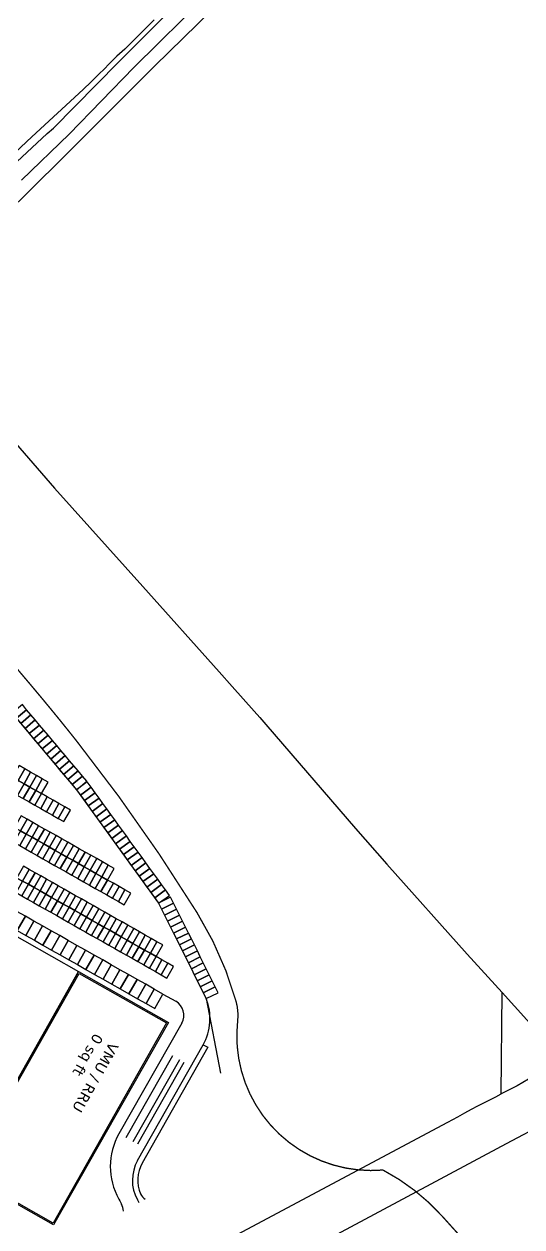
# Model space of a CAD drawing. Header units: millimetres. Extents: x 111502 to 977541, y 8702 to 1044108.
# Drawn here: x 490119.9 to 490306.5, y 240960.8 to 241411.9 of the extents above; entities that cross this region are included whole.
import ezdxf

# ---------------------------------------------------------------- set-up
doc = ezdxf.new("R2010")
doc.units = ezdxf.units.MM
doc.header["$LTSCALE"] = 0.25
doc.linetypes.add('DASHED2', pattern=[9.525, 6.35, -3.175])
for name, color, linetype in [('E HVSS As Laid HV', 10, 'Continuous'), ('X HVSS Site Background', 8, 'Continuous'), ('X HVSS Site Outline', 210, 'Continuous')]:
    doc.layers.add(name, color=color, linetype=linetype)
doc.styles.add('Proposed Employment Area - 11-089-MP013-01a$0$1250T35R', font='verdana.ttf', dxfattribs={"height": 4375})
doc.styles.add('Proposed Employment Area - 11-089-MP013-01a$0$Standard', font='txt')

# ---------------------------------------------------------------- blocks, each defined once
blk = doc.blocks.new('Proposed Commercial Boundary - 09.02.22')
at = {"layer": 'X HVSS Site Outline'}
blk.add_lwpolyline([(490111136, 241177301, 500, 500, -0.0022777), (490120854, 241165906, 500, 500, -0.0034847), (490130348, 241154510, 500, 500, -0.0046917), (490139562, 241143074, 500, 500, -0.0285616), (490184764, 241078582, 500, 500, -0.0703302), (490199347, 241045377, 500, 500, -0.0963216), (490199953, 241037939, 500, 500, 0.4729652), (490254408, 240982099, 500, 500, -0.0893655), (490276642, 240964735, 500, 500, 0.0059692), (490408707, 240820524, 500, 500, 0)], format="xyseb", dxfattribs=at)
blk = doc.blocks.new('commercial background')
at = {"layer": 'X HVSS Site Background'}
for p, q in [((1391.77, 719.27), (1627.68, 585.62)), ((1627.41, 585.14), (1394.14, 173.37)), ((1659.24, 577.19), (1664.05, 574.46)), ((1666.31, 566.28), (1642.8, 524.77)), ((1676.11, 557.2), (1651.5, 513.75)), ((1674.37, 558.19), (1676.11, 557.2)), ((1662.81, 554), (1645.41, 523.29)), ((1665.42, 552.52), (1648.02, 521.81)), ((1667.16, 551.54), (1649.76, 520.82)), ((1642.71, 500.29), (1643.1, 499.58)), ((1643.1, 499.58), (1643.75, 498.42)), ((1649.71, 500.05), (1650.29, 499))]:
    blk.add_line(p, q, dxfattribs=at)
at = {"layer": 'X HVSS Site Background', "flags": 128}
blk.add_lwpolyline([(1498.21, 806.9), (1626.89, 653.79), (1657.64, 611.25), (1675.49, 575.45), (1680.89, 547.48)], dxfattribs=at)
at = {"layer": 'X HVSS Site Background'}
for points in [[(1602.76, 682.5), (1604.37, 680.59), (1608.2, 683.81), (1606.59, 685.72)], [(1604.37, 680.59), (1605.98, 678.67), (1609.81, 681.89), (1608.2, 683.81)], [(1605.98, 678.67), (1607.59, 676.76), (1611.41, 679.98), (1609.81, 681.89)], [(1607.59, 676.76), (1609.2, 674.85), (1613.02, 678.06), (1611.41, 679.98)], [(1609.2, 674.85), (1610.8, 672.93), (1614.63, 676.15), (1613.02, 678.06)], [(1610.8, 672.93), (1612.41, 671.02), (1616.24, 674.24), (1614.63, 676.15)], [(1612.41, 671.02), (1614.02, 669.11), (1617.85, 672.32), (1616.24, 674.24)], [(1614.02, 669.11), (1615.63, 667.19), (1619.46, 670.41), (1617.85, 672.32)], [(1615.63, 667.19), (1617.24, 665.28), (1621.07, 668.49), (1619.46, 670.41)], [(1617.24, 665.28), (1618.85, 663.36), (1622.67, 666.58), (1621.07, 668.49)], [(1618.85, 663.36), (1620.45, 661.45), (1624.28, 664.67), (1622.67, 666.58)], [(1620.45, 661.45), (1622.06, 659.54), (1625.89, 662.75), (1624.28, 664.67)], [(1602.9, 658.5), (1605.07, 657.27), (1607.54, 661.62), (1605.36, 662.85)], [(1605.07, 657.27), (1607.25, 656.04), (1609.71, 660.39), (1607.54, 661.62)], [(1607.25, 656.04), (1609.42, 654.8), (1611.89, 659.15), (1609.71, 660.39)], [(1609.42, 654.8), (1611.6, 653.57), (1614.06, 657.92), (1611.89, 659.15)], [(1622.06, 659.54), (1623.67, 657.62), (1627.5, 660.84), (1625.89, 662.75)], [(1623.67, 657.62), (1625.28, 655.71), (1629.11, 658.93), (1627.5, 660.84)], [(1625.28, 655.71), (1626.89, 653.79), (1630.72, 657.01), (1629.11, 658.93)], [(1602.61, 652.92), (1604.78, 651.69), (1607.25, 656.04), (1605.07, 657.27)], [(1604.78, 651.69), (1606.96, 650.45), (1609.42, 654.8), (1607.25, 656.04)], [(1606.96, 650.45), (1609.13, 649.22), (1611.6, 653.57), (1609.42, 654.8)], [(1611.6, 653.57), (1613.77, 652.34), (1616.24, 656.69), (1614.06, 657.92)], [(1626.89, 653.79), (1628.35, 651.77), (1632.41, 654.7), (1630.94, 656.72)], [(1628.35, 651.77), (1629.82, 649.74), (1633.87, 652.67), (1632.41, 654.7)], [(1609.13, 649.22), (1611.31, 647.99), (1613.77, 652.34), (1611.6, 653.57)], [(1611.31, 647.99), (1613.48, 646.76), (1615.95, 651.11), (1613.77, 652.34)], [(1613.48, 646.76), (1615.66, 645.52), (1618.12, 649.87), (1615.95, 651.11)], [(1615.66, 645.52), (1617.83, 644.29), (1620.3, 648.64), (1618.12, 649.87)], [(1629.82, 649.74), (1631.28, 647.72), (1635.33, 650.65), (1633.87, 652.67)], [(1631.28, 647.72), (1632.75, 645.69), (1636.8, 648.62), (1635.33, 650.65)], [(1617.83, 644.29), (1620.01, 643.06), (1622.47, 647.41), (1620.3, 648.64)], [(1620.01, 643.06), (1622.19, 641.83), (1624.65, 646.18), (1622.47, 647.41)], [(1632.75, 645.69), (1634.21, 643.66), (1638.26, 646.59), (1636.8, 648.62)], [(1634.21, 643.66), (1635.68, 641.64), (1639.73, 644.57), (1638.26, 646.59)], [(1603.71, 639.65), (1605.89, 638.42), (1608.35, 642.77), (1606.18, 644)], [(1605.89, 638.42), (1608.06, 637.19), (1610.53, 641.54), (1608.35, 642.77)], [(1608.06, 637.19), (1610.24, 635.95), (1612.7, 640.3), (1610.53, 641.54)], [(1635.68, 641.64), (1637.14, 639.61), (1641.19, 642.54), (1639.73, 644.57)], [(1637.14, 639.61), (1638.6, 637.59), (1642.66, 640.51), (1641.19, 642.54)], [(1603.42, 634.07), (1605.6, 632.84), (1608.06, 637.19), (1605.89, 638.42)], [(1605.6, 632.84), (1607.77, 631.6), (1610.24, 635.95), (1608.06, 637.19)], [(1610.24, 635.95), (1612.41, 634.72), (1614.88, 639.07), (1612.7, 640.3)], [(1612.41, 634.72), (1614.59, 633.49), (1617.05, 637.84), (1614.88, 639.07)], [(1614.59, 633.49), (1616.76, 632.26), (1619.23, 636.61), (1617.05, 637.84)], [(1616.76, 632.26), (1618.94, 631.02), (1621.4, 635.37), (1619.23, 636.61)], [(1638.6, 637.59), (1640.07, 635.56), (1644.12, 638.49), (1642.66, 640.51)], [(1640.07, 635.56), (1641.53, 633.53), (1645.59, 636.46), (1644.12, 638.49)], [(1641.53, 633.53), (1643, 631.51), (1647.05, 634.44), (1645.59, 636.46)], [(1607.77, 631.6), (1609.95, 630.37), (1612.41, 634.72), (1610.24, 635.95)], [(1609.95, 630.37), (1612.12, 629.14), (1614.59, 633.49), (1612.41, 634.72)], [(1612.12, 629.14), (1614.3, 627.91), (1616.76, 632.26), (1614.59, 633.49)], [(1614.3, 627.91), (1616.47, 626.67), (1618.94, 631.02), (1616.76, 632.26)], [(1618.94, 631.02), (1621.11, 629.79), (1623.58, 634.14), (1621.4, 635.37)], [(1621.11, 629.79), (1623.29, 628.56), (1625.75, 632.91), (1623.58, 634.14)], [(1623.29, 628.56), (1625.46, 627.33), (1627.93, 631.68), (1625.75, 632.91)], [(1625.46, 627.33), (1627.64, 626.09), (1630.1, 630.44), (1627.93, 631.68)], [(1643, 631.51), (1644.46, 629.48), (1648.51, 632.41), (1647.05, 634.44)], [(1644.46, 629.48), (1645.93, 627.45), (1649.98, 630.38), (1648.51, 632.41)], [(1616.47, 626.67), (1618.65, 625.44), (1621.11, 629.79), (1618.94, 631.02)], [(1618.65, 625.44), (1620.82, 624.21), (1623.29, 628.56), (1621.11, 629.79)], [(1620.82, 624.21), (1623, 622.98), (1625.46, 627.33), (1623.29, 628.56)], [(1623, 622.98), (1625.17, 621.74), (1627.64, 626.09), (1625.46, 627.33)], [(1627.64, 626.09), (1629.81, 624.86), (1632.28, 629.21), (1630.1, 630.44)], [(1629.81, 624.86), (1631.99, 623.63), (1634.45, 627.98), (1632.28, 629.21)], [(1631.99, 623.63), (1634.16, 622.4), (1636.63, 626.75), (1634.45, 627.98)], [(1645.93, 627.45), (1647.39, 625.43), (1651.44, 628.36), (1649.98, 630.38)], [(1647.39, 625.43), (1648.86, 623.4), (1652.91, 626.33), (1651.44, 628.36)], [(1604.52, 620.8), (1606.7, 619.57), (1609.16, 623.92), (1606.99, 625.15)], [(1606.7, 619.57), (1608.87, 618.34), (1611.34, 622.69), (1609.16, 623.92)], [(1608.87, 618.34), (1611.05, 617.1), (1613.51, 621.45), (1611.34, 622.69)], [(1625.17, 621.74), (1627.35, 620.51), (1629.81, 624.86), (1627.64, 626.09)], [(1627.35, 620.51), (1629.52, 619.28), (1631.99, 623.63), (1629.81, 624.86)], [(1629.52, 619.28), (1631.7, 618.05), (1634.16, 622.4), (1631.99, 623.63)], [(1634.16, 622.4), (1636.34, 621.16), (1638.8, 625.51), (1636.63, 626.75)], [(1636.34, 621.16), (1638.51, 619.93), (1640.98, 624.28), (1638.8, 625.51)], [(1648.86, 623.4), (1650.32, 621.38), (1654.37, 624.31), (1652.91, 626.33)], [(1650.32, 621.38), (1651.79, 619.35), (1655.84, 622.28), (1654.37, 624.31)], [(1604.23, 615.22), (1606.41, 613.98), (1608.87, 618.34), (1606.7, 619.57)], [(1606.41, 613.98), (1608.58, 612.75), (1611.05, 617.1), (1608.87, 618.34)], [(1611.05, 617.1), (1613.22, 615.87), (1615.69, 620.22), (1613.51, 621.45)], [(1613.22, 615.87), (1615.4, 614.64), (1617.86, 618.99), (1615.69, 620.22)], [(1615.4, 614.64), (1617.57, 613.41), (1620.04, 617.76), (1617.86, 618.99)], [(1631.7, 618.05), (1633.87, 616.81), (1636.34, 621.16), (1634.16, 622.4)], [(1633.87, 616.81), (1636.05, 615.58), (1638.51, 619.93), (1636.34, 621.16)], [(1636.05, 615.58), (1638.22, 614.35), (1640.69, 618.7), (1638.51, 619.93)], [(1638.22, 614.35), (1640.4, 613.12), (1642.86, 617.47), (1640.69, 618.7)], [(1651.79, 619.35), (1653.25, 617.32), (1657.3, 620.25), (1655.84, 622.28)], [(1653.25, 617.32), (1654.71, 615.3), (1658.77, 618.23), (1657.3, 620.25)], [(1654.71, 615.3), (1656.18, 613.27), (1660.23, 616.2), (1658.77, 618.23)], [(1608.58, 612.75), (1610.76, 611.52), (1613.22, 615.87), (1611.05, 617.1)], [(1610.76, 611.52), (1612.93, 610.29), (1615.4, 614.64), (1613.22, 615.87)], [(1612.93, 610.29), (1615.11, 609.05), (1617.57, 613.41), (1615.4, 614.64)], [(1617.57, 613.41), (1619.75, 612.17), (1622.21, 616.52), (1620.04, 617.76)], [(1619.75, 612.17), (1621.92, 610.94), (1624.39, 615.29), (1622.21, 616.52)], [(1621.92, 610.94), (1624.1, 609.71), (1626.56, 614.06), (1624.39, 615.29)], [(1624.1, 609.71), (1626.27, 608.48), (1628.74, 612.83), (1626.56, 614.06)], [(1640.4, 613.12), (1642.57, 611.88), (1645.04, 616.23), (1642.86, 617.47)], [(1642.57, 611.88), (1644.75, 610.65), (1647.21, 615), (1645.04, 616.23)], [(1656.18, 613.27), (1657.64, 611.25), (1661.7, 614.17), (1660.23, 616.2)], [(1615.11, 609.05), (1617.28, 607.82), (1619.75, 612.17), (1617.57, 613.41)], [(1617.28, 607.82), (1619.46, 606.59), (1621.92, 610.94), (1619.75, 612.17)], [(1619.46, 606.59), (1621.63, 605.36), (1624.1, 609.71), (1621.92, 610.94)], [(1621.63, 605.36), (1623.81, 604.12), (1626.27, 608.48), (1624.1, 609.71)], [(1626.27, 608.48), (1628.45, 607.24), (1630.91, 611.59), (1628.74, 612.83)], [(1628.45, 607.24), (1630.62, 606.01), (1633.09, 610.36), (1630.91, 611.59)], [(1630.62, 606.01), (1632.8, 604.78), (1635.26, 609.13), (1633.09, 610.36)], [(1632.8, 604.78), (1634.98, 603.55), (1637.44, 607.9), (1635.26, 609.13)], [(1657.64, 611.25), (1658.76, 609.01), (1663.23, 611.24), (1662.12, 613.48)], [(1658.76, 609.01), (1659.87, 606.77), (1664.35, 609), (1663.23, 611.24)], [(1601.45, 602.8), (1604.67, 600.98), (1607.73, 606.37), (1604.51, 608.19)], [(1604.67, 600.98), (1607.89, 599.15), (1610.95, 604.55), (1607.73, 606.37)], [(1607.89, 599.15), (1611.11, 597.33), (1614.16, 602.72), (1610.95, 604.55)], [(1623.81, 604.12), (1625.98, 602.89), (1628.45, 607.24), (1626.27, 608.48)], [(1625.98, 602.89), (1628.16, 601.66), (1630.62, 606.01), (1628.45, 607.24)], [(1628.16, 601.66), (1630.33, 600.43), (1632.8, 604.78), (1630.62, 606.01)], [(1630.33, 600.43), (1632.51, 599.19), (1634.98, 603.55), (1632.8, 604.78)], [(1634.98, 603.55), (1637.15, 602.31), (1639.62, 606.66), (1637.44, 607.9)], [(1637.15, 602.31), (1639.33, 601.08), (1641.79, 605.43), (1639.62, 606.66)], [(1639.33, 601.08), (1641.5, 599.85), (1643.97, 604.2), (1641.79, 605.43)], [(1659.87, 606.77), (1660.99, 604.53), (1665.46, 606.77), (1664.35, 609)], [(1660.99, 604.53), (1662.11, 602.3), (1666.58, 604.53), (1665.46, 606.77)], [(1662.11, 602.3), (1663.22, 600.06), (1667.7, 602.29), (1666.58, 604.53)], [(1611.11, 597.33), (1614.33, 595.5), (1617.38, 600.9), (1614.17, 602.72)], [(1614.33, 595.5), (1617.55, 593.68), (1620.6, 599.08), (1617.38, 600.9)], [(1632.51, 599.19), (1634.69, 597.96), (1637.15, 602.31), (1634.98, 603.55)], [(1634.69, 597.96), (1636.86, 596.73), (1639.33, 601.08), (1637.15, 602.31)], [(1636.86, 596.73), (1639.04, 595.5), (1641.5, 599.85), (1639.33, 601.08)], [(1641.5, 599.85), (1643.68, 598.62), (1646.14, 602.97), (1643.97, 604.2)], [(1643.68, 598.62), (1645.85, 597.38), (1648.32, 601.73), (1646.14, 602.97)], [(1645.85, 597.38), (1648.03, 596.15), (1650.49, 600.5), (1648.32, 601.73)], [(1648.03, 596.15), (1650.2, 594.92), (1652.67, 599.27), (1650.49, 600.5)], [(1663.22, 600.06), (1664.34, 597.82), (1668.81, 600.05), (1667.7, 602.29)], [(1664.34, 597.82), (1665.45, 595.59), (1669.93, 597.82), (1668.81, 600.05)], [(1617.55, 593.68), (1620.77, 591.86), (1623.82, 597.25), (1620.6, 599.08)], [(1620.77, 591.86), (1623.99, 590.03), (1627.04, 595.43), (1623.82, 597.25)], [(1639.04, 595.5), (1641.21, 594.26), (1643.68, 598.62), (1641.5, 599.85)], [(1641.21, 594.26), (1643.39, 593.03), (1645.85, 597.38), (1643.68, 598.62)], [(1643.39, 593.03), (1645.56, 591.8), (1648.03, 596.15), (1645.85, 597.38)], [(1645.56, 591.8), (1647.74, 590.57), (1650.2, 594.92), (1648.03, 596.15)], [(1650.2, 594.92), (1652.38, 593.69), (1654.84, 598.04), (1652.67, 599.27)], [(1652.38, 593.69), (1654.55, 592.45), (1657.02, 596.8), (1654.84, 598.04)], [(1654.55, 592.45), (1656.73, 591.22), (1659.19, 595.57), (1657.02, 596.8)], [(1665.45, 595.59), (1666.57, 593.35), (1671.04, 595.58), (1669.93, 597.82)], [(1666.57, 593.35), (1667.68, 591.11), (1672.16, 593.34), (1671.04, 595.58)], [(1623.99, 590.03), (1627.2, 588.21), (1630.26, 593.6), (1627.04, 595.43)], [(1627.21, 588.21), (1630.42, 586.39), (1633.48, 591.78), (1630.26, 593.6)], [(1630.42, 586.39), (1633.64, 584.56), (1636.7, 589.96), (1633.48, 591.78)], [(1647.74, 590.57), (1649.91, 589.33), (1652.38, 593.69), (1650.2, 594.92)], [(1649.91, 589.33), (1652.09, 588.1), (1654.55, 592.45), (1652.38, 593.69)], [(1652.09, 588.1), (1654.26, 586.87), (1656.73, 591.22), (1654.55, 592.45)], [(1654.26, 586.87), (1656.44, 585.64), (1658.9, 589.99), (1656.73, 591.22)], [(1667.68, 591.11), (1668.8, 588.87), (1673.27, 591.1), (1672.16, 593.34)], [(1668.8, 588.87), (1669.92, 586.64), (1674.39, 588.87), (1673.27, 591.1)], [(1633.64, 584.56), (1636.86, 582.74), (1639.92, 588.13), (1636.7, 589.96)], [(1636.86, 582.74), (1640.08, 580.91), (1643.14, 586.31), (1639.92, 588.13)], [(1656.44, 585.64), (1658.61, 584.41), (1661.08, 588.76), (1658.9, 589.99)], [(1658.61, 584.41), (1660.79, 583.17), (1663.25, 587.52), (1661.08, 588.76)], [(1669.92, 586.64), (1671.03, 584.4), (1675.51, 586.63), (1674.39, 588.87)], [(1671.03, 584.4), (1672.15, 582.16), (1676.62, 584.39), (1675.51, 586.63)], [(1584.66, 509.67), (1627.68, 585.62), (1661.34, 566.56), (1618.31, 490.61)], [(1585.34, 509.86), (1627.87, 584.94), (1660.66, 566.37), (1618.13, 491.29)], [(1640.08, 580.92), (1643.3, 579.09), (1646.36, 584.49), (1643.14, 586.31)], [(1643.3, 579.09), (1646.52, 577.27), (1649.58, 582.66), (1646.36, 584.49)], [(1646.52, 577.27), (1649.74, 575.44), (1652.8, 580.84), (1649.58, 582.66)], [(1672.15, 582.16), (1673.26, 579.92), (1677.74, 582.16), (1676.62, 584.39)], [(1673.26, 579.92), (1674.38, 577.69), (1678.85, 579.92), (1677.74, 582.16)], [(1649.74, 575.44), (1652.96, 573.62), (1656.02, 579.01), (1652.8, 580.84)], [(1652.96, 573.62), (1656.18, 571.8), (1659.24, 577.19), (1656.02, 579.01)], [(1674.38, 577.69), (1675.49, 575.45), (1679.97, 577.68), (1678.85, 579.92)]]:
    blk.add_lwpolyline(points, close=True, dxfattribs=at)
at = {"layer": 'X HVSS Site Background', "flags": 128}
blk.add_lwpolyline([(1649.76, 514.74), (1674.3, 558.07, 0.225034), (1675.49, 575.45), (1675.49, 575.45)], format="xyb", dxfattribs=at)
at = {"layer": 'X HVSS Site Background'}
for centre, radius, start, end in [((1661.09, 569.24), 6, 330.4729, 60.4683), ((1664.55, 512.45), 25, 150.4729, 209.0936), ((1662.81, 507.35), 15, 150.4729, 209.0936), ((1662.81, 507.35), 13, 150.4729, 203.3602), ((1654.55, 503.78), 4, 203.3602, 240.8861), ((1638.5, 495.51), 6, 2.5467, 29.0936)]:
    blk.add_arc(centre, radius, start, end, dxfattribs=at)
at = {"layer": 'X HVSS Site Background', "insert": (1539.6, 438.38), "char_height": 3.9375, "attachment_point": 9, "rotation": 240.5705, "style": 'Proposed Employment Area - 11-089-MP013-01a$0$1250T35R'}
blk.add_mtext_dynamic_manual_height_columns('\\pxql,t14;VMU / RRU\\P0 sq ft\\P\\ptz;\\P\\P ', width=154.5296, gutter_width=31.25, heights=[0], dxfattribs=at)
at = {"layer": 'X HVSS Site Background', "style": 'Proposed Employment Area - 11-089-MP013-01a$0$Standard'}
for p, rotation in [((485.88, 899.5), 95.9302), ((729.37, 850.69), 240.5366), ((319.53, 839.47), 95.9302), ((520.9, 756.6), 330.4683), ((1582.14, 507.49), 240.4683), ((1846.75, 293.1), 209.3143), ((1096.5, 265.37), 60.4683)]:
    blk.add_attdef('NOOFPARKINGSPACES', p, '', height=0.3, rotation=rotation, dxfattribs=at)
blk = doc.blocks.new('OS MAP 060722')
at = {"layer": 'X HVSS Site Background', "flags": 128}
for points in [[(1390.52, 2301.49), (1358.22, 2269.79), (1358.22, 2269.79), (1323.32, 2234.89), (1323.32, 2234.89), (1301.92, 2213.69)], [(1378.02, 2296.69), (1350.52, 2269.29), (1350.52, 2269.29), (1326.29, 2244.24), (1326.29, 2244.24), (1308.42, 2227.09)], [(1358.12, 2287.19), (1347.12, 2276.19), (1347.12, 2276.19), (1344.12, 2273.49), (1344.12, 2273.49), (1341.22, 2270.69), (1341.22, 2270.69), (1339.42, 2268.69), (1339.42, 2268.69), (1337.52, 2266.89), (1337.52, 2266.89), (1334.52, 2263.89), (1334.52, 2263.89), (1331.52, 2260.99), (1331.52, 2260.99), (1312.22, 2243.29), (1312.22, 2243.29), (1288.92, 2221.39)], [(1289.62, 2218.19), (1318.02, 2244.59), (1318.02, 2244.59), (1320.42, 2246.59), (1320.42, 2246.59), (1344.62, 2271.19), (1344.62, 2271.19), (1364.25, 2290.82)], [(1288.2, 2149.03), (1320.7, 2111.53), (1320.7, 2111.53), (1353.9, 2074.63), (1353.9, 2074.63), (1382.5, 2042.63), (1382.5, 2042.63), (1387.3, 2037.13), (1387.3, 2037.13), (1391.5, 2032.53), (1391.5, 2032.53), (1395.5, 2027.93), (1395.5, 2027.93), (1397.7, 2025.53), (1397.7, 2025.53), (1399.9, 2022.93), (1399.9, 2022.93), (1433.5, 1983.83), (1433.5, 1983.83), (1445.3, 1970.53), (1445.3, 1970.53), (1475.4, 1936.73), (1475.4, 1936.73), (1488.47, 1922.33)], [(1488.13, 1884.32), (1488.47, 1922.33)], [(1488.47, 1922.33), (1493.1, 1917.23), (1493.1, 1917.23), (1498.89, 1910.83)], [(1511.03, 1897.43), (1494.12, 1887.39), (1494.12, 1887.39), (1488.13, 1884.32)], [(1336.36, 1803.21), (1378.22, 1825.69), (1378.22, 1825.69), (1443.52, 1860.59), (1443.52, 1860.59), (1468.12, 1873.69), (1468.12, 1873.69), (1471.92, 1875.79), (1471.92, 1875.79), (1474.52, 1877.19), (1474.52, 1877.19), (1477.02, 1878.59), (1477.02, 1878.59), (1479.32, 1879.89), (1479.32, 1879.89), (1486.12, 1883.29), (1486.12, 1883.29), (1488.13, 1884.32)], [(1336.36, 1803.21), (1345.01, 1787.4), (1345.01, 1787.4), (1428.32, 1832.56), (1428.32, 1832.56), (1490.13, 1865.69), (1490.13, 1865.69), (1505.23, 1873.69), (1505.23, 1873.69), (1523.64, 1883.43)]]:
    blk.add_lwpolyline(points, dxfattribs=at)

msp = doc.modelspace()

# ---------------------------------------------------------------- linework, layer by layer
at = {"lineweight": 0}
msp.add_circle((488727.82, 239008.33), 11388.42, dxfattribs=at)

# ---------------------------------------------------------------- block references
at = {"layer": 'E HVSS As Laid HV', "linetype": 'DASHED2', "lineweight": 0}
msp.add_blockref('OS MAP 060722', (488810.58, 239126.31), dxfattribs=at)
at = {"layer": 'X HVSS Site Background', "lineweight": 0}
msp.add_blockref('commercial background', (488512.69, 240470.93), dxfattribs=at)
at = {"layer": 'X HVSS Site Outline', "lineweight": 0, "xscale": 0.001, "yscale": 0.001, "zscale": 0.001}
msp.add_blockref('Proposed Commercial Boundary - 09.02.22', (0, 0), dxfattribs=at)

doc.saveas('drawing.dxf')
